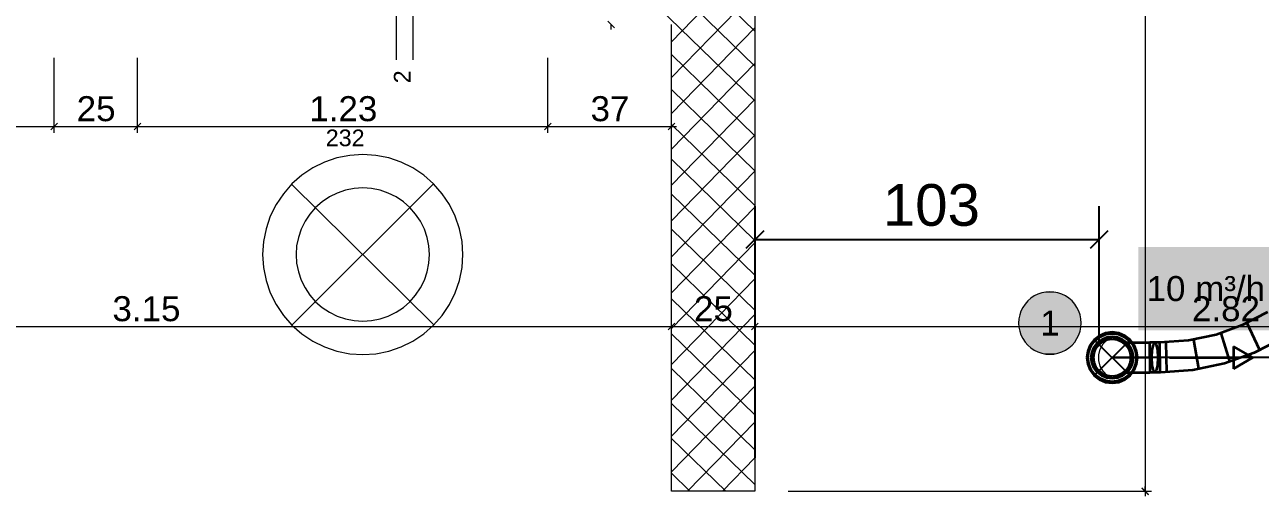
# Model space of a CAD drawing. Extents: x 0 to 1189, y 0 to 841.
# Drawn here: x 649.1 to 723.1, y 456.1 to 484.1 of the extents above; entities that cross this region are included whole.
import ezdxf
from ezdxf.lldxf.tags import DXFTag

# ---------------------------------------------------------------- set-up
doc = ezdxf.new("R2010")
doc.units = 0
doc.linetypes.add('_Hiddenline_', pattern=[3, 2, -1])
doc.layers.get('0').update_dxf_attribs({"lineweight": 35})
for name, color, linetype, lineweight in [('211.5 Stahlbeton Kontur', 7, 'Continuous', 25), ('211.5 Stahlbeton Schraffur', 7, 'Continuous', 25), ('261.0 Aufzüge', 7, 'Continuous', 25), ('Beleuchtung', 7, 'Continuous', 25), ('Bemassung', 7, 'Continuous', 25)]:
    doc.layers.add(name, color=color, linetype=linetype, lineweight=lineweight)
for name, color, linetype, lineweight, true_color in [('L_Auslass', 7, 'Continuous', 35, 0xababab), ('L_Mass', 5, 'Continuous', 25, 0x0000ff), ('L_Zuluft', 1, 'Continuous', 35, 0xff0000), ('L_Zuluft_eingelegt', 1, 'fein_strichliert', 35, 0xff0000)]:
    doc.layers.add(name, color=color, linetype=linetype, lineweight=lineweight, true_color=true_color)
doc.styles.get("Standard").update_dxf_attribs({"font": 'arial.ttf'})
tags = doc.linetypes.add('fein_strichliert', pattern=[4, 1, -2, 1]).pattern_tags.tags
tags[8:9] = [DXFTag(74, 4), DXFTag(75, 0), DXFTag(340, '0'), DXFTag(46, 0.0), DXFTag(50, 0.0), DXFTag(44, 0.0), DXFTag(45, 0.0)]
tags[6:7] = [DXFTag(74, 4), DXFTag(75, 0), DXFTag(340, '0'), DXFTag(46, 0.0), DXFTag(50, 0.0), DXFTag(44, 0.0), DXFTag(45, 0.0)]
tags[4:5] = [DXFTag(74, 4), DXFTag(75, 0), DXFTag(340, '0'), DXFTag(46, 0.0), DXFTag(50, 0.0), DXFTag(44, 0.0), DXFTag(45, 0.0)]
tags = doc.linetypes.add('STRICHPUNKT2', pattern=[12.7, 6.35, -3.175, 0, -3.175]).pattern_tags.tags
tags[10:11] = [DXFTag(74, 4), DXFTag(75, 0), DXFTag(340, '0'), DXFTag(46, 0.0), DXFTag(50, 0.0), DXFTag(44, 0.0), DXFTag(45, 0.0)]
tags[8:9] = [DXFTag(74, 4), DXFTag(75, 0), DXFTag(340, '0'), DXFTag(46, 0.0), DXFTag(50, 0.0), DXFTag(44, 0.0), DXFTag(45, 0.0)]
tags[6:7] = [DXFTag(74, 4), DXFTag(75, 0), DXFTag(340, '0'), DXFTag(46, 0.0), DXFTag(50, 0.0), DXFTag(44, 0.0), DXFTag(45, 0.0)]
tags[4:5] = [DXFTag(74, 4), DXFTag(75, 0), DXFTag(340, '0'), DXFTag(46, 0.0), DXFTag(50, 0.0), DXFTag(44, 0.0), DXFTag(45, 0.0)]

# ---------------------------------------------------------------- blocks, each defined once
blk = doc.blocks.new('Referenz-A0SO6TOG06', base_point=(4.401, 96.704))
at = {"layer": '211.5 Stahlbeton Kontur', "color": 0, "lineweight": 18}
for p, q in [((692.839, 529.126), (692.839, 456.125)), ((687.836, 456.125), (687.836, 484.126)), ((692.839, 456.125), (687.836, 456.125))]:
    blk.add_line(p, q, dxfattribs=at)
at = {"layer": '211.5 Stahlbeton Schraffur', "color": 0, "lineweight": 13}
for p, q in [((692.839, 479.545), (682.992, 489.126)), ((692.839, 481.638), (685.143, 489.126)), ((692.839, 483.731), (687.294, 489.126)), ((687.836, 483.095), (692.839, 488.236)), ((687.836, 480.944), (692.839, 486.085)), ((687.836, 478.793), (692.839, 483.934)), ((692.839, 477.452), (687.836, 482.319)), ((687.836, 476.642), (692.839, 481.783)), ((692.839, 475.359), (687.836, 480.226)), ((687.836, 474.491), (692.839, 479.632)), ((692.839, 473.267), (687.836, 478.133)), ((687.836, 472.34), (692.839, 477.481)), ((692.839, 471.174), (687.836, 476.041)), ((687.836, 470.189), (692.839, 475.33)), ((692.839, 469.081), (687.836, 473.948)), ((687.836, 468.038), (692.839, 473.179)), ((692.839, 466.988), (687.836, 471.855)), ((687.836, 465.887), (692.839, 471.028)), ((692.839, 464.895), (687.836, 469.762)), ((687.836, 463.736), (692.839, 468.877)), ((692.839, 462.802), (687.836, 467.669)), ((687.836, 461.585), (692.839, 466.726)), ((692.839, 460.71), (687.836, 465.576)), ((687.836, 459.434), (692.839, 464.575)), ((692.839, 458.617), (687.836, 463.484)), ((687.836, 457.283), (692.839, 462.424)), ((692.839, 456.524), (687.836, 461.391)), ((688.803, 456.125), (692.839, 460.273)), ((691.097, 456.125), (687.836, 459.298)), ((690.896, 456.125), (692.839, 458.122)), ((688.946, 456.125), (687.836, 457.205))]:
    blk.add_line(p, q, dxfattribs=at)
at = {"layer": '261.0 Aufzüge', "color": 0, "lineweight": 13}
for p, q in [((671.354, 482.001), (671.354, 489.126)), ((672.354, 482.001), (672.354, 487.526))]:
    blk.add_line(p, q, dxfattribs=at)
at = {"layer": 'Beleuchtung', "color": 0, "lineweight": 13}
for p, q in [((668.556, 476.273), (667.786, 476.12)), ((669.339, 476.324), (668.556, 476.273)), ((670.122, 476.273), (669.339, 476.324)), ((670.892, 476.12), (670.122, 476.273)), ((666.339, 475.52), (665.686, 475.084)), ((667.043, 475.868), (666.339, 475.52)), ((667.786, 476.12), (667.043, 475.868)), ((671.635, 475.868), (670.892, 476.12)), ((672.339, 475.52), (671.635, 475.868)), ((672.991, 475.084), (672.339, 475.52)), ((665.686, 475.084), (665.096, 474.567)), ((673.581, 474.567), (672.991, 475.084)), ((664.579, 473.977), (664.143, 473.324)), ((665.096, 474.567), (664.579, 473.977)), ((665.051, 474.563), (673.585, 466.127)), ((673.585, 466.127), (665.051, 474.563)), ((673.58, 474.568), (665.097, 466.081)), ((665.097, 466.081), (673.58, 474.568)), ((667.81, 474.016), (667.341, 473.785)), ((668.305, 474.184), (667.81, 474.016)), ((668.817, 474.286), (668.305, 474.184)), ((669.339, 474.32), (668.817, 474.286)), ((669.86, 474.286), (669.339, 474.32)), ((670.373, 474.184), (669.86, 474.286)), ((670.868, 474.016), (670.373, 474.184)), ((671.337, 473.785), (670.868, 474.016)), ((674.099, 473.977), (673.581, 474.567)), ((674.535, 473.324), (674.099, 473.977)), ((664.143, 473.324), (663.796, 472.62)), ((666.906, 473.495), (666.513, 473.15)), ((667.341, 473.785), (666.906, 473.495)), ((671.771, 473.495), (671.337, 473.785)), ((672.164, 473.15), (671.771, 473.495)), ((674.882, 472.62), (674.535, 473.324)), ((663.796, 472.62), (663.543, 471.877)), ((666.169, 472.757), (665.878, 472.322)), ((666.513, 473.15), (666.169, 472.757)), ((672.509, 472.757), (672.164, 473.15)), ((672.799, 472.322), (672.509, 472.757)), ((675.134, 471.877), (674.882, 472.62)), ((663.543, 471.877), (663.39, 471.108)), ((665.647, 471.854), (665.479, 471.359)), ((665.878, 472.322), (665.647, 471.854)), ((673.031, 471.854), (672.799, 472.322)), ((673.199, 471.359), (673.031, 471.854)), ((675.287, 471.108), (675.134, 471.877)), ((663.39, 471.108), (663.339, 470.324)), ((665.479, 471.359), (665.377, 470.846)), ((673.301, 470.846), (673.199, 471.359)), ((675.339, 470.324), (675.287, 471.108)), ((663.339, 470.324), (663.39, 469.541)), ((665.377, 470.846), (665.343, 470.325)), ((665.343, 470.325), (665.377, 469.803)), ((673.335, 470.325), (673.301, 470.846)), ((673.301, 469.803), (673.335, 470.325)), ((675.287, 469.541), (675.339, 470.324)), ((663.39, 469.541), (663.543, 468.771)), ((665.377, 469.803), (665.479, 469.29)), ((673.199, 469.29), (673.301, 469.803)), ((675.134, 468.771), (675.287, 469.541)), ((663.543, 468.771), (663.796, 468.028)), ((665.479, 469.29), (665.647, 468.795)), ((665.647, 468.795), (665.878, 468.327)), ((672.799, 468.327), (673.031, 468.795)), ((673.031, 468.795), (673.199, 469.29)), ((674.882, 468.028), (675.134, 468.771)), ((663.796, 468.028), (664.143, 467.324)), ((665.878, 468.327), (666.169, 467.892)), ((672.509, 467.892), (672.799, 468.327)), ((674.535, 467.324), (674.882, 468.028)), ((664.143, 467.324), (664.579, 466.672)), ((666.169, 467.892), (666.513, 467.499)), ((666.513, 467.499), (666.906, 467.154)), ((671.771, 467.154), (672.164, 467.499)), ((672.164, 467.499), (672.509, 467.892)), ((674.099, 466.672), (674.535, 467.324)), ((664.579, 466.672), (665.096, 466.082)), ((666.906, 467.154), (667.341, 466.864)), ((667.341, 466.864), (667.81, 466.633)), ((667.81, 466.633), (668.305, 466.465)), ((670.373, 466.465), (670.868, 466.633)), ((670.868, 466.633), (671.337, 466.864)), ((671.337, 466.864), (671.771, 467.154)), ((673.581, 466.082), (674.099, 466.672)), ((665.096, 466.082), (665.686, 465.564)), ((668.305, 466.465), (668.817, 466.363)), ((668.817, 466.363), (669.339, 466.329)), ((669.339, 466.329), (669.86, 466.363)), ((669.86, 466.363), (670.373, 466.465)), ((672.991, 465.564), (673.581, 466.082)), ((665.686, 465.564), (666.339, 465.128)), ((666.339, 465.128), (667.043, 464.781)), ((671.635, 464.781), (672.339, 465.128)), ((672.339, 465.128), (672.991, 465.564)), ((667.043, 464.781), (667.786, 464.529)), ((667.786, 464.529), (668.556, 464.376)), ((668.556, 464.376), (669.339, 464.324)), ((669.339, 464.324), (670.122, 464.376)), ((670.122, 464.376), (670.892, 464.529)), ((670.892, 464.529), (671.635, 464.781))]:
    blk.add_line(p, q, dxfattribs=at)
at = {"layer": 'Bemassung', "color": 0, "lineweight": 13}
for p, q in [((716.23, 529.126), (716.23, 456.125)), ((684.029, 484.326), (684.429, 483.926)), ((684.229, 483.826), (684.229, 484.126)), ((650.837, 477.626), (650.837, 482.126)), ((650.837, 477.626), (650.837, 482.126)), ((655.837, 477.626), (655.837, 482.126)), ((655.837, 477.626), (655.837, 482.126)), ((680.437, 477.626), (680.437, 482.126)), ((680.437, 477.626), (680.437, 482.126)), ((687.836, 477.626), (687.836, 482.126)), ((624.837, 478.001), (650.837, 478.001)), ((650.537, 478.001), (650.837, 478.001)), ((650.637, 477.801), (651.037, 478.201)), ((651.037, 478.201), (650.637, 477.801)), ((650.837, 478.001), (651.137, 478.001)), ((650.837, 478.001), (655.837, 478.001)), ((655.537, 478.001), (655.837, 478.001)), ((656.037, 478.201), (655.637, 477.801)), ((655.637, 477.801), (656.037, 478.201)), ((655.837, 478.001), (680.437, 478.001)), ((655.837, 478.001), (656.137, 478.001)), ((680.137, 478.001), (680.437, 478.001)), ((680.237, 477.801), (680.637, 478.201)), ((680.637, 478.201), (680.237, 477.801)), ((680.437, 478.001), (680.737, 478.001)), ((680.437, 478.001), (687.836, 478.001)), ((687.636, 477.801), (688.036, 478.201)), ((687.836, 478.001), (688.136, 478.001)), ((624.837, 466.001), (687.836, 466.001)), ((687.536, 466.001), (687.836, 466.001)), ((687.636, 465.801), (688.036, 466.201)), ((688.036, 466.201), (687.636, 465.801)), ((687.836, 458.125), (687.836, 466.376)), ((687.836, 458.125), (687.836, 466.376)), ((687.836, 466.001), (688.136, 466.001)), ((687.836, 466.001), (692.839, 466.001)), ((692.539, 466.001), (692.839, 466.001)), ((692.639, 465.801), (693.039, 466.201)), ((693.039, 466.201), (692.639, 465.801)), ((692.839, 458.125), (692.839, 466.376)), ((692.839, 458.125), (692.839, 466.376)), ((692.839, 466.001), (693.139, 466.001)), ((692.839, 466.001), (749.236, 466.001)), ((716.426, 455.92), (716.026, 456.32)), ((716.03, 456.325), (716.43, 455.925)), ((716.226, 456.12), (716.226, 456.42)), ((694.839, 456.125), (716.605, 456.125)), ((716.23, 456.125), (716.23, 455.825))]:
    blk.add_line(p, q, dxfattribs=at)
at = {"layer": '261.0 Aufzüge', "color": 0, "lineweight": 13, "insert": (671.203, 480.601), "char_height": 1, "attachment_point": 1, "rotation": 90}
blk.add_mtext('{\\fArial;2}', dxfattribs=at)
at = {"layer": 'Bemassung', "color": 0, "linetype": 'Continuous', "lineweight": 13, "ltscale": 0.13, "char_height": 1.5, "attachment_point": 1}
for s, insert in [('{\\fArial;25}', (652.193, 479.828)), ('{\\fArial;1.23}', (666.135, 479.829)), ('{\\fArial;37}', (682.993, 479.828)), ('{\\fArial;3.15}', (654.335, 467.829)), ('{\\fArial;25}', (689.193, 467.828)), ('{\\fArial;2.82}', (719.036, 467.828))]:
    blk.add_mtext(s, dxfattribs=dict(at, insert=insert))
at = {"layer": 'Bemassung', "color": 0, "lineweight": 13, "insert": (667.12, 477.827), "char_height": 1, "attachment_point": 1}
blk.add_mtext('{\\fArial;232}', dxfattribs=at)
blk = doc.blocks.new('Pfeil Auslass einzel-A0SO6TP806', base_point=(717.688, 463.477))
at = {"color": 0, "linetype": 'ByBlock', "lineweight": -2, "ltscale": 0.35}
for p, q in [((721.534, 464.811), (721.534, 463.477)), ((722.688, 464.144), (721.534, 464.811)), ((717.688, 464.144), (721.534, 464.144)), ((722.688, 464.144), (721.534, 463.477))]:
    blk.add_line(p, q, dxfattribs=at)
blk = doc.blocks.new('Lüftungsrohr ComfoTube 90_ Rolle à 50 m-A0SO6TS806', base_point=(716.504, 463.244))
at = {"color": 0, "linetype": 'ByBlock', "lineweight": -2, "ltscale": 0.35}
for p, q in [((723.556, 466.864), (722.052, 466.088)), ((722.052, 466.088), (720.481, 465.518)), ((723.092, 464.633), (722.354, 466.215)), ((718.838, 465.165), (717.085, 465.041)), ((720.481, 465.518), (718.838, 465.165)), ((719.446, 463.485), (719.157, 465.207)), ((721.311, 463.936), (720.787, 465.601)), ((724.473, 465.317), (722.773, 464.44)), ((716.504, 464.923), (716.504, 465.044)), ((716.658, 465.041), (716.504, 465.041)), ((716.504, 464.594), (716.504, 464.923)), ((716.504, 464.144), (716.504, 464.594)), ((716.633, 464.594), (716.606, 464.144)), ((716.708, 464.923), (716.633, 464.594)), ((716.81, 465.041), (716.658, 465.041)), ((716.81, 465.044), (716.708, 464.923)), ((716.912, 464.923), (716.81, 465.044)), ((716.962, 465.041), (716.81, 465.041)), ((716.987, 464.594), (716.912, 464.923)), ((717.085, 465.041), (716.962, 465.041)), ((717.014, 464.144), (716.987, 464.594)), ((717.116, 464.923), (717.116, 465.044)), ((717.116, 464.594), (717.116, 464.923)), ((717.116, 464.144), (717.116, 464.594)), ((717.539, 463.299), (717.487, 465.044)), ((722.773, 464.44), (720.978, 463.788)), ((716.504, 464.144), (716.504, 463.694)), ((716.504, 463.694), (716.504, 463.364)), ((716.606, 464.144), (716.633, 463.694)), ((716.633, 463.694), (716.708, 463.364)), ((716.912, 463.364), (716.987, 463.694)), ((716.987, 463.694), (717.014, 464.144)), ((717.116, 464.144), (717.116, 463.694)), ((717.116, 463.694), (717.116, 463.364)), ((720.978, 463.788), (719.091, 463.383)), ((716.504, 463.364), (716.504, 463.244)), ((716.658, 463.246), (716.504, 463.246)), ((716.81, 463.246), (716.658, 463.246)), ((716.708, 463.364), (716.81, 463.244)), ((716.81, 463.244), (716.912, 463.364)), ((716.962, 463.246), (716.81, 463.246)), ((717.148, 463.246), (716.962, 463.246)), ((717.116, 463.364), (717.116, 463.244)), ((719.091, 463.383), (717.148, 463.246))]:
    blk.add_line(p, q, dxfattribs=at)
blk = doc.blocks.new('Zuluft-Tellerventil Zehnder via STH 1-125-A0SO6TSC06', base_point=(712.734, 462.624))
at = {"color": 0, "lineweight": -2}
for p, q in [((713.179, 465.219), (712.938, 464.904)), ((713.494, 465.46), (713.179, 465.219)), ((713.37, 465.028), (713.629, 465.226)), ((713.634, 465.218), (713.377, 465.021)), ((713.458, 464.939), (713.691, 465.118)), ((713.86, 465.612), (713.494, 465.46)), ((713.629, 465.226), (713.93, 465.351)), ((713.933, 465.342), (713.634, 465.218)), ((713.691, 465.118), (713.963, 465.231)), ((714.254, 465.664), (713.86, 465.612)), ((713.93, 465.351), (714.254, 465.394)), ((714.254, 465.384), (713.933, 465.342)), ((713.963, 465.231), (714.254, 465.269)), ((714.647, 465.612), (714.254, 465.664)), ((714.254, 465.394), (714.577, 465.351)), ((714.575, 465.342), (714.254, 465.384)), ((714.254, 465.269), (714.545, 465.231)), ((714.545, 465.231), (714.816, 465.118)), ((714.874, 465.218), (714.575, 465.342)), ((714.577, 465.351), (714.879, 465.226)), ((715.014, 465.46), (714.647, 465.612)), ((714.816, 465.118), (715.049, 464.939)), ((715.131, 465.021), (714.874, 465.218)), ((714.879, 465.226), (715.138, 465.028)), ((715.329, 465.219), (715.014, 465.46)), ((715.57, 464.904), (715.329, 465.219)), ((712.786, 464.537), (712.734, 464.144)), ((712.938, 464.904), (712.786, 464.537)), ((713.004, 464.144), (713.046, 464.467)), ((713.056, 464.465), (713.014, 464.144)), ((713.046, 464.467), (713.171, 464.769)), ((713.18, 464.764), (713.056, 464.465)), ((713.129, 464.144), (713.167, 464.435)), ((713.167, 464.435), (713.28, 464.706)), ((713.171, 464.769), (713.37, 465.028)), ((713.377, 465.021), (713.18, 464.764)), ((713.28, 464.706), (713.458, 464.939)), ((715.049, 464.939), (715.228, 464.706)), ((715.328, 464.764), (715.131, 465.021)), ((715.138, 465.028), (715.336, 464.769)), ((715.228, 464.706), (715.341, 464.435)), ((715.452, 464.465), (715.328, 464.764)), ((715.336, 464.769), (715.461, 464.467)), ((715.341, 464.435), (715.379, 464.144)), ((715.494, 464.144), (715.452, 464.465)), ((715.461, 464.467), (715.504, 464.144)), ((715.722, 464.537), (715.57, 464.904)), ((715.774, 464.144), (715.722, 464.537)), ((712.734, 464.144), (712.786, 463.751)), ((712.786, 463.751), (712.938, 463.384)), ((713.046, 463.82), (713.004, 464.144)), ((713.014, 464.144), (713.056, 463.823)), ((713.171, 463.519), (713.046, 463.82)), ((713.056, 463.823), (713.18, 463.524)), ((713.167, 463.853), (713.129, 464.144)), ((713.28, 463.581), (713.167, 463.853)), ((713.458, 463.348), (713.28, 463.581)), ((715.228, 463.581), (715.049, 463.348)), ((715.341, 463.853), (715.228, 463.581)), ((715.328, 463.524), (715.452, 463.823)), ((715.461, 463.82), (715.336, 463.519)), ((715.379, 464.144), (715.341, 463.853)), ((715.452, 463.823), (715.494, 464.144)), ((715.504, 464.144), (715.461, 463.82)), ((715.57, 463.384), (715.722, 463.751)), ((715.722, 463.751), (715.774, 464.144)), ((712.938, 463.384), (713.179, 463.069)), ((713.37, 463.26), (713.171, 463.519)), ((713.179, 463.069), (713.494, 462.828)), ((713.18, 463.524), (713.377, 463.267)), ((713.629, 463.061), (713.37, 463.26)), ((713.377, 463.267), (713.634, 463.07)), ((713.691, 463.17), (713.458, 463.348)), ((713.93, 462.937), (713.629, 463.061)), ((713.634, 463.07), (713.933, 462.946)), ((713.963, 463.057), (713.691, 463.17)), ((714.254, 462.894), (713.93, 462.937)), ((713.933, 462.946), (714.254, 462.904)), ((714.254, 463.019), (713.963, 463.057)), ((714.545, 463.057), (714.254, 463.019)), ((714.254, 462.904), (714.575, 462.946)), ((714.577, 462.937), (714.254, 462.894)), ((714.816, 463.17), (714.545, 463.057)), ((714.575, 462.946), (714.874, 463.07)), ((714.879, 463.061), (714.577, 462.937)), ((715.049, 463.348), (714.816, 463.17)), ((714.874, 463.07), (715.131, 463.267)), ((715.138, 463.26), (714.879, 463.061)), ((715.014, 462.828), (715.329, 463.069)), ((715.131, 463.267), (715.328, 463.524)), ((715.336, 463.519), (715.138, 463.26)), ((715.329, 463.069), (715.57, 463.384)), ((713.494, 462.828), (713.86, 462.676)), ((713.86, 462.676), (714.254, 462.624)), ((714.254, 462.624), (714.647, 462.676)), ((714.647, 462.676), (715.014, 462.828))]:
    blk.add_line(p, q, dxfattribs=at)
at = {"color": 0, "linetype": 'STRICHPUNKT2', "lineweight": 25, "ltscale": 0.25}
for p, q in [((713.179, 463.069), (715.329, 465.219)), ((713.179, 465.219), (715.329, 463.069)), ((714.254, 464.144), (714.254, 464.144))]:
    blk.add_line(p, q, dxfattribs=at)
blk = doc.blocks.new('Bauteilbeschriftung-A0SO6TSE06', base_point=(715.817, 465.786))
at = {"color": 7, "linetype": 'ByBlock', "lineweight": -2, "ltscale": 0.35, "true_color": 0xffffff}
for points in [[(715.817, 465.786), (723.919, 465.786), (715.817, 470.786)], [(723.919, 465.786), (715.817, 470.786), (723.919, 470.786)]]:
    blk.add_solid(points, dxfattribs=at)
at = {"color": 0, "linetype": 'ByBlock', "lineweight": -2, "ltscale": 0.35, "insert": (716.317, 469.036), "char_height": 1.5, "attachment_point": 1}
blk.add_mtext('{\\fArial;10 m³/h}', dxfattribs=at)
blk = doc.blocks.new('Positionsnummer-A0SO6TSG06', base_point=(708.647, 464.344))
at = {"color": 0, "linetype": 'ByBlock', "lineweight": 18, "ltscale": 0.18}
for p, q in [((710.037, 468.03), (709.804, 467.951)), ((710.277, 468.078), (710.037, 468.03)), ((710.522, 468.094), (710.277, 468.078)), ((710.767, 468.078), (710.522, 468.094)), ((711.007, 468.03), (710.767, 468.078)), ((711.239, 467.951), (711.007, 468.03)), ((709.034, 467.36), (708.898, 467.156)), ((709.196, 467.544), (709.034, 467.36)), ((709.38, 467.706), (709.196, 467.544)), ((709.584, 467.842), (709.38, 467.706)), ((709.804, 467.951), (709.584, 467.842)), ((711.459, 467.842), (711.239, 467.951)), ((711.663, 467.706), (711.459, 467.842)), ((711.848, 467.544), (711.663, 467.706)), ((712.009, 467.36), (711.848, 467.544)), ((712.146, 467.156), (712.009, 467.36)), ((708.711, 466.704), (708.663, 466.463)), ((708.79, 466.936), (708.711, 466.704)), ((708.898, 467.156), (708.79, 466.936)), ((712.254, 466.936), (712.146, 467.156)), ((712.333, 466.704), (712.254, 466.936)), ((712.381, 466.463), (712.333, 466.704)), ((708.663, 466.463), (708.647, 466.219)), ((708.647, 466.219), (708.663, 465.974)), ((708.663, 465.974), (708.711, 465.733)), ((712.333, 465.733), (712.381, 465.974)), ((712.397, 466.219), (712.381, 466.463)), ((712.381, 465.974), (712.397, 466.219)), ((708.711, 465.733), (708.79, 465.501)), ((708.79, 465.501), (708.898, 465.281)), ((708.898, 465.281), (709.034, 465.077)), ((709.034, 465.077), (709.196, 464.893)), ((711.848, 464.893), (712.009, 465.077)), ((712.009, 465.077), (712.146, 465.281)), ((712.146, 465.281), (712.254, 465.501)), ((712.254, 465.501), (712.333, 465.733)), ((709.196, 464.893), (709.38, 464.731)), ((709.38, 464.731), (709.584, 464.595)), ((709.584, 464.595), (709.804, 464.486)), ((709.804, 464.486), (710.037, 464.407)), ((710.037, 464.407), (710.277, 464.36)), ((710.277, 464.36), (710.522, 464.344)), ((710.522, 464.344), (710.767, 464.36)), ((710.767, 464.36), (711.007, 464.407)), ((711.007, 464.407), (711.239, 464.486)), ((711.239, 464.486), (711.459, 464.595)), ((711.459, 464.595), (711.663, 464.731)), ((711.663, 464.731), (711.848, 464.893))]:
    blk.add_line(p, q, dxfattribs=at)
at = {"color": 7, "linetype": 'ByBlock', "lineweight": -2, "ltscale": 0.35, "true_color": 0xffffff}
for points in [[(711.138, 467.99), (709.913, 467.99), (711.037, 468.019)], [(709.913, 467.99), (711.037, 468.019), (709.998, 468.019)], [(711.037, 468.019), (709.998, 468.019), (710.952, 468.043)], [(709.998, 468.019), (710.952, 468.043), (710.102, 468.043)], [(710.952, 468.043), (710.102, 468.043), (710.844, 468.063)], [(710.102, 468.043), (710.844, 468.063), (710.186, 468.063)], [(710.844, 468.063), (710.186, 468.063), (710.763, 468.078)], [(710.186, 468.063), (710.763, 468.078), (710.3, 468.078)], [(710.763, 468.078), (710.3, 468.078), (710.634, 468.088)], [(710.3, 468.078), (710.634, 468.088), (710.377, 468.088)], [(710.634, 468.088), (710.377, 468.088), (710.57, 468.093)], [(712.101, 467.225), (708.94, 467.225), (712.05, 467.305)], [(708.94, 467.225), (712.05, 467.305), (708.997, 467.305)], [(712.05, 467.305), (708.997, 467.305), (711.989, 467.382)], [(708.997, 467.305), (711.989, 467.382), (709.052, 467.382)], [(711.989, 467.382), (709.052, 467.382), (711.93, 467.456)], [(709.052, 467.382), (711.93, 467.456), (709.117, 467.456)], [(711.93, 467.456), (709.117, 467.456), (711.861, 467.527)], [(709.117, 467.456), (711.861, 467.527), (709.179, 467.527)], [(711.861, 467.527), (709.179, 467.527), (711.795, 467.595)], [(709.179, 467.527), (711.795, 467.595), (709.252, 467.595)], [(711.795, 467.595), (709.252, 467.595), (711.719, 467.658)], [(709.252, 467.595), (711.719, 467.658), (709.321, 467.658)], [(711.719, 467.658), (709.321, 467.658), (711.647, 467.718)], [(709.321, 467.658), (711.647, 467.718), (709.401, 467.718)], [(711.647, 467.718), (709.401, 467.718), (711.564, 467.774)], [(709.401, 467.718), (711.564, 467.774), (709.475, 467.774)], [(711.564, 467.774), (709.475, 467.774), (711.487, 467.826)], [(709.475, 467.774), (711.487, 467.826), (709.561, 467.826)], [(711.487, 467.826), (709.561, 467.826), (711.398, 467.874)], [(709.561, 467.826), (711.398, 467.874), (709.641, 467.874)], [(711.398, 467.874), (709.641, 467.874), (711.317, 467.917)], [(709.641, 467.874), (711.317, 467.917), (709.733, 467.917)], [(711.317, 467.917), (709.733, 467.917), (711.222, 467.955)], [(709.733, 467.917), (711.222, 467.955), (709.815, 467.955)], [(711.222, 467.955), (709.815, 467.955), (711.138, 467.99)], [(709.815, 467.955), (711.138, 467.99), (709.913, 467.99)], [(712.372, 466.507), (708.669, 466.507), (712.357, 466.602)], [(708.669, 466.507), (712.357, 466.602), (708.689, 466.602)], [(712.357, 466.602), (708.689, 466.602), (712.332, 466.696)], [(708.689, 466.602), (712.332, 466.696), (708.709, 466.696)], [(712.332, 466.696), (708.709, 466.696), (712.308, 466.789)], [(708.709, 466.696), (712.308, 466.789), (708.738, 466.789)], [(712.308, 466.789), (708.738, 466.789), (712.274, 466.88)], [(708.738, 466.789), (712.274, 466.88), (708.767, 466.88)], [(712.274, 466.88), (708.767, 466.88), (712.24, 466.969)], [(708.767, 466.88), (712.24, 466.969), (708.806, 466.969)], [(712.24, 466.969), (708.806, 466.969), (712.196, 467.057)], [(708.806, 466.969), (712.196, 467.057), (708.845, 467.057)], [(712.196, 467.057), (708.845, 467.057), (712.154, 467.142)], [(708.845, 467.057), (712.154, 467.142), (708.893, 467.142)], [(712.154, 467.142), (708.893, 467.142), (712.101, 467.225)], [(708.893, 467.142), (712.101, 467.225), (708.94, 467.225)], [(712.392, 466.315), (708.649, 466.315), (712.387, 466.411)], [(708.649, 466.315), (712.387, 466.411), (708.659, 466.411)], [(712.397, 466.219), (708.649, 466.219), (712.392, 466.315)], [(708.649, 466.219), (712.392, 466.315), (708.649, 466.315)], [(712.392, 466.122), (708.649, 466.122), (712.397, 466.219)], [(708.649, 466.122), (712.397, 466.219), (708.649, 466.219)], [(708.659, 466.026), (712.392, 466.122), (708.649, 466.122)], [(712.387, 466.411), (708.659, 466.411), (712.372, 466.507)], [(708.659, 466.411), (712.372, 466.507), (708.669, 466.507)], [(712.387, 466.026), (708.659, 466.026), (712.392, 466.122)], [(708.669, 465.93), (712.387, 466.026), (708.659, 466.026)], [(712.372, 465.93), (708.669, 465.93), (712.387, 466.026)], [(708.689, 465.835), (712.372, 465.93), (708.669, 465.93)], [(712.357, 465.835), (708.689, 465.835), (712.372, 465.93)], [(708.709, 465.741), (712.357, 465.835), (708.689, 465.835)], [(712.332, 465.741), (708.709, 465.741), (712.357, 465.835)], [(708.738, 465.648), (712.332, 465.741), (708.709, 465.741)], [(712.308, 465.648), (708.738, 465.648), (712.332, 465.741)], [(708.767, 465.557), (712.308, 465.648), (708.738, 465.648)], [(712.274, 465.557), (708.767, 465.557), (712.308, 465.648)], [(708.806, 465.468), (712.274, 465.557), (708.767, 465.557)], [(712.24, 465.468), (708.806, 465.468), (712.274, 465.557)], [(708.845, 465.38), (712.24, 465.468), (708.806, 465.468)], [(712.196, 465.38), (708.845, 465.38), (712.24, 465.468)], [(708.893, 465.295), (712.196, 465.38), (708.845, 465.38)], [(712.154, 465.295), (708.893, 465.295), (712.196, 465.38)], [(708.94, 465.212), (712.154, 465.295), (708.893, 465.295)], [(712.101, 465.212), (708.94, 465.212), (712.154, 465.295)], [(708.997, 465.132), (712.101, 465.212), (708.94, 465.212)], [(712.05, 465.132), (708.997, 465.132), (712.101, 465.212)], [(709.052, 465.055), (712.05, 465.132), (708.997, 465.132)], [(711.989, 465.055), (709.052, 465.055), (712.05, 465.132)], [(709.117, 464.981), (711.989, 465.055), (709.052, 465.055)], [(711.93, 464.981), (709.117, 464.981), (711.989, 465.055)], [(709.179, 464.91), (711.93, 464.981), (709.117, 464.981)], [(711.861, 464.91), (709.179, 464.91), (711.93, 464.981)], [(709.252, 464.843), (711.861, 464.91), (709.179, 464.91)], [(711.795, 464.843), (709.252, 464.843), (711.861, 464.91)], [(709.321, 464.779), (711.795, 464.843), (709.252, 464.843)], [(711.719, 464.779), (709.321, 464.779), (711.795, 464.843)], [(709.401, 464.719), (711.719, 464.779), (709.321, 464.779)], [(711.647, 464.719), (709.401, 464.719), (711.719, 464.779)], [(709.475, 464.663), (711.647, 464.719), (709.401, 464.719)], [(711.564, 464.663), (709.475, 464.663), (711.647, 464.719)], [(709.561, 464.611), (711.564, 464.663), (709.475, 464.663)], [(711.487, 464.611), (709.561, 464.611), (711.564, 464.663)], [(709.641, 464.564), (711.487, 464.611), (709.561, 464.611)], [(711.398, 464.564), (709.641, 464.564), (711.487, 464.611)], [(709.733, 464.52), (711.398, 464.564), (709.641, 464.564)], [(711.317, 464.52), (709.733, 464.52), (711.398, 464.564)], [(709.815, 464.482), (711.317, 464.52), (709.733, 464.52)], [(711.222, 464.482), (709.815, 464.482), (711.317, 464.52)], [(709.913, 464.448), (711.222, 464.482), (709.815, 464.482)], [(711.138, 464.448), (709.913, 464.448), (711.222, 464.482)], [(709.998, 464.418), (711.138, 464.448), (709.913, 464.448)], [(711.037, 464.418), (709.998, 464.418), (711.138, 464.448)], [(710.102, 464.394), (711.037, 464.418), (709.998, 464.418)], [(710.952, 464.394), (710.102, 464.394), (711.037, 464.418)], [(710.186, 464.374), (710.952, 464.394), (710.102, 464.394)], [(710.844, 464.374), (710.186, 464.374), (710.952, 464.394)], [(710.3, 464.359), (710.844, 464.374), (710.186, 464.374)], [(710.763, 464.359), (710.3, 464.359), (710.844, 464.374)], [(710.377, 464.349), (710.763, 464.359), (710.3, 464.359)], [(710.634, 464.349), (710.377, 464.349), (710.763, 464.359)], [(710.57, 464.344), (710.634, 464.349), (710.377, 464.349)]]:
    blk.add_solid(points, dxfattribs=at)
at = {"color": 0, "linetype": 'ByBlock', "lineweight": 18, "ltscale": 0.18, "insert": (709.357, 466.969), "char_height": 1.5, "attachment_point": 1}
blk.add_mtext('{\\fArial; 1 }', dxfattribs=at)
blk = doc.blocks.new('TVA 125 _ Tube 90_ ohne EB_ weiss_ seitlich_ mit Bügel-A0SO6TSY06', base_point=(712.804, 462.694))
at = {"color": 0, "linetype": 'ByBlock', "lineweight": -2, "ltscale": 0.35}
for p, q in [((712.998, 464.869), (713.229, 465.169)), ((713.229, 465.169), (713.529, 465.4)), ((713.37, 465.028), (713.629, 465.226)), ((713.529, 465.4), (713.879, 465.545)), ((713.629, 465.226), (713.93, 465.351)), ((713.879, 465.545), (714.254, 465.594)), ((713.93, 465.351), (714.254, 465.394)), ((714.254, 465.594), (714.629, 465.545)), ((714.254, 465.394), (714.577, 465.351)), ((714.577, 465.351), (714.879, 465.226)), ((714.629, 465.545), (714.979, 465.4)), ((714.879, 465.226), (715.138, 465.028)), ((714.979, 465.4), (715.279, 465.169)), ((715.279, 465.169), (715.51, 464.869)), ((712.804, 464.144), (712.853, 464.519)), ((712.853, 464.519), (712.998, 464.869)), ((713.004, 464.144), (713.046, 464.467)), ((713.046, 464.467), (713.171, 464.769)), ((713.171, 464.769), (713.37, 465.028)), ((715.152, 465.013), (715.121, 465.044)), ((715.121, 465.044), (716.504, 465.044)), ((715.138, 465.028), (715.336, 464.769)), ((715.231, 464.923), (715.152, 465.013)), ((715.33, 464.78), (715.231, 464.923)), ((715.42, 464.594), (715.33, 464.78)), ((715.336, 464.769), (715.461, 464.467)), ((715.482, 464.377), (715.42, 464.594)), ((715.461, 464.467), (715.504, 464.144)), ((715.504, 464.144), (715.482, 464.377)), ((715.51, 464.869), (715.654, 464.519)), ((715.654, 464.519), (715.704, 464.144)), ((716.504, 465.013), (716.504, 465.044)), ((716.504, 464.923), (716.504, 465.013)), ((716.504, 464.78), (716.504, 464.923)), ((716.504, 464.594), (716.504, 464.78)), ((716.504, 464.377), (716.504, 464.594)), ((716.504, 464.144), (716.504, 464.377)), ((712.853, 463.769), (712.804, 464.144)), ((712.998, 463.419), (712.853, 463.769)), ((713.046, 463.82), (713.004, 464.144)), ((713.171, 463.519), (713.046, 463.82)), ((715.42, 463.694), (715.33, 463.508)), ((715.461, 463.82), (715.336, 463.519)), ((715.482, 463.911), (715.42, 463.694)), ((715.504, 464.144), (715.461, 463.82)), ((715.504, 464.144), (715.482, 463.911)), ((715.654, 463.769), (715.51, 463.419)), ((715.704, 464.144), (715.654, 463.769)), ((716.504, 464.144), (716.504, 463.911)), ((716.504, 463.911), (716.504, 463.694)), ((716.504, 463.694), (716.504, 463.508)), ((713.229, 463.119), (712.998, 463.419)), ((713.37, 463.26), (713.171, 463.519)), ((713.529, 462.888), (713.229, 463.119)), ((713.629, 463.061), (713.37, 463.26)), ((713.879, 462.743), (713.529, 462.888)), ((713.93, 462.937), (713.629, 463.061)), ((714.254, 462.894), (713.93, 462.937)), ((714.577, 462.937), (714.254, 462.894)), ((714.879, 463.061), (714.577, 462.937)), ((714.979, 462.888), (714.629, 462.743)), ((715.138, 463.26), (714.879, 463.061)), ((715.279, 463.119), (714.979, 462.888)), ((715.152, 463.275), (715.121, 463.244)), ((715.121, 463.244), (716.504, 463.244)), ((715.336, 463.519), (715.138, 463.26)), ((715.231, 463.364), (715.152, 463.275)), ((715.33, 463.508), (715.231, 463.364)), ((715.51, 463.419), (715.279, 463.119)), ((716.504, 463.508), (716.504, 463.364)), ((716.504, 463.364), (716.504, 463.275)), ((716.504, 463.275), (716.504, 463.244)), ((714.254, 462.694), (713.879, 462.743)), ((714.629, 462.743), (714.254, 462.694))]:
    blk.add_line(p, q, dxfattribs=at)
at = {"color": 0, "linetype": '_Hiddenline_', "lineweight": 18}
for p, q in [((713.712, 464.961), (713.955, 465.212)), ((713.955, 465.212), (714.254, 465.394)), ((713.453, 464.319), (713.541, 464.657)), ((713.453, 463.969), (713.453, 464.319)), ((713.541, 464.657), (713.712, 464.961)), ((713.541, 463.631), (713.453, 463.969)), ((713.712, 463.327), (713.541, 463.631)), ((713.955, 463.075), (713.712, 463.327)), ((714.254, 462.894), (713.955, 463.075))]:
    blk.add_line(p, q, dxfattribs=at)
at = {"color": 0, "linetype": 'STRICHPUNKT2', "lineweight": 25, "ltscale": 0.25}
for q in [(714.254, 464.144), (716.504, 464.144)]:
    blk.add_line((714.254, 464.144), q, dxfattribs=at)
blk = doc.blocks.new('Maß-A0SO6TT406', base_point=(714.254, 455.59))
at = {"color": 0, "linetype": 'ByBlock', "lineweight": -2, "ltscale": 0.25}
blk.add_line((885.712, 464.144), (714.254, 464.144), dxfattribs=at)
blk = doc.blocks.new('Maß-A0SO6TTM06', base_point=(692.308, 458.125))
at = {"color": 0, "linetype": 'ByBlock', "lineweight": -2, "ltscale": 0.25}
for p, q in [((692.839, 473.22), (692.839, 458.125)), ((713.458, 473.22), (713.458, 464.939)), ((693.369, 471.75), (692.308, 470.69)), ((713.989, 471.75), (712.928, 470.69)), ((692.839, 471.22), (713.458, 471.22))]:
    blk.add_line(p, q, dxfattribs=at)
at = {"color": 0, "linetype": 'ByBlock', "lineweight": -2, "ltscale": 0.25, "insert": (700.505, 474.553), "char_height": 2.5, "attachment_point": 1}
blk.add_mtext('{\\fArial;103}', dxfattribs=at)

msp = doc.modelspace()

# ---------------------------------------------------------------- block references
at = {"color": 8, "lineweight": 25, "ltscale": 0.25, "true_color": 0x808080}
msp.add_blockref('Referenz-A0SO6TOG06', (4.401, 96.704), dxfattribs=at)
at = {"layer": 'L_Auslass', "ltscale": 0.35}
for name, p in [('Bauteilbeschriftung-A0SO6TSE06', (715.817, 465.786)), ('Positionsnummer-A0SO6TSG06', (708.647, 464.344))]:
    msp.add_blockref(name, p, dxfattribs=at)
at = {"layer": 'L_Auslass', "linetype": 'Continuous', "ltscale": 0.35}
msp.add_blockref('Zuluft-Tellerventil Zehnder via STH 1-125-A0SO6TSC06', (712.734, 462.624), dxfattribs=at)
at = {"layer": 'L_Mass', "ltscale": 0.25}
for name, p in [('Maß-A0SO6TT406', (714.254, 455.59)), ('Maß-A0SO6TTM06', (692.308, 458.125))]:
    msp.add_blockref(name, p, dxfattribs=at)
at = {"layer": 'L_Zuluft', "ltscale": 0.35}
msp.add_blockref('Pfeil Auslass einzel-A0SO6TP806', (717.688, 463.477), dxfattribs=at)
at = {"layer": 'L_Zuluft_eingelegt', "linetype": 'Continuous', "ltscale": 0.35}
for name, p in [('Lüftungsrohr ComfoTube 90_ Rolle à 50 m-A0SO6TS806', (716.504, 463.244)), ('TVA 125 _ Tube 90_ ohne EB_ weiss_ seitlich_ mit Bügel-A0SO6TSY06', (712.804, 462.694))]:
    msp.add_blockref(name, p, dxfattribs=at)

doc.saveas('drawing.dxf')
